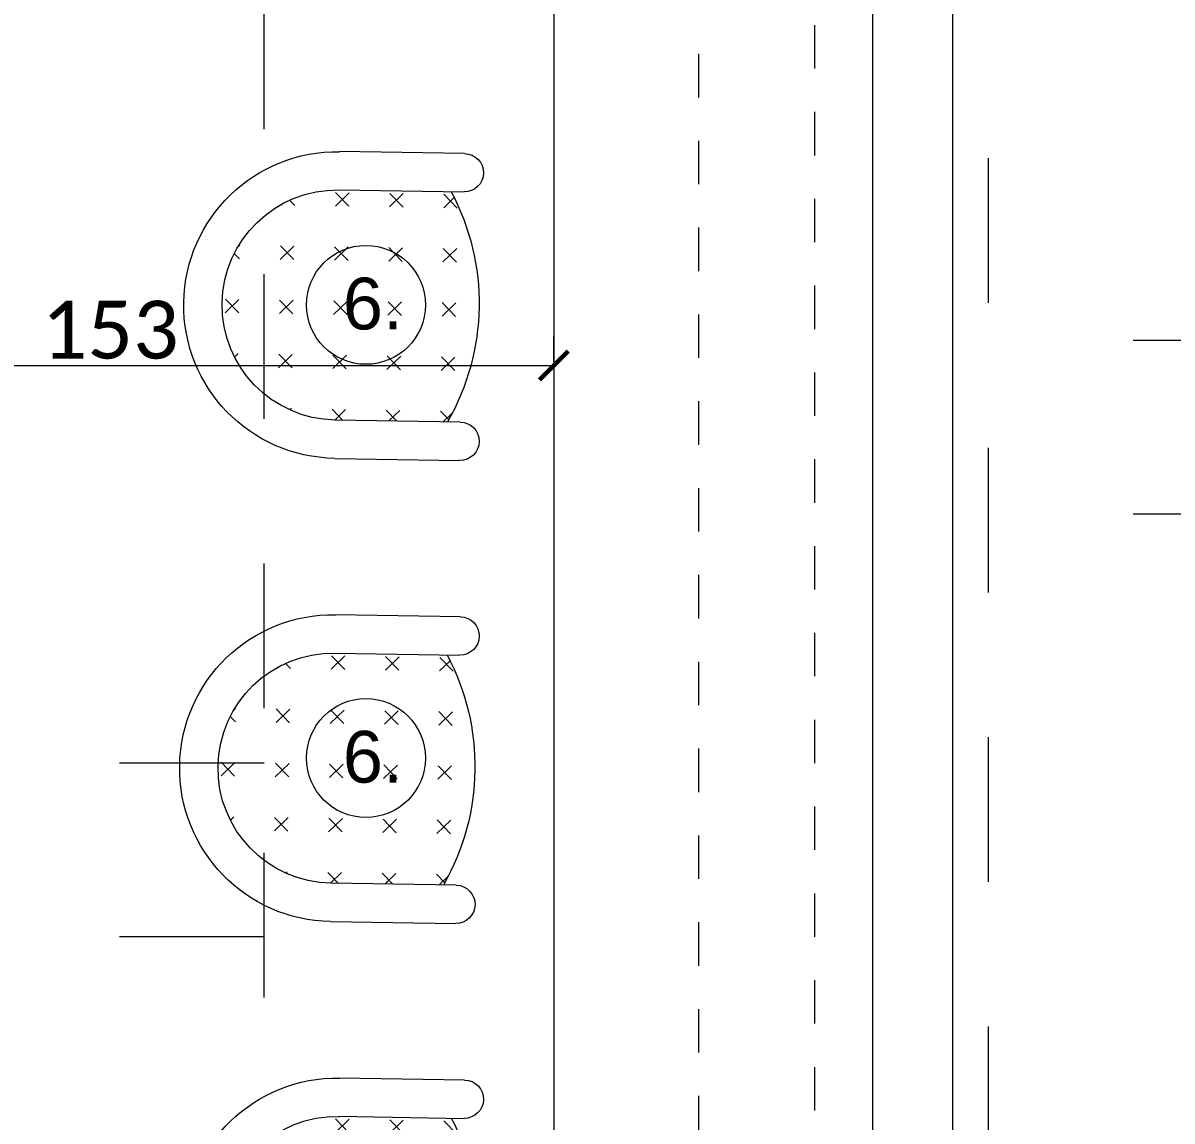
# Model space of a CAD drawing. Header units: centimetres. Extents: x -26724 to 60145, y -23645 to 6771.
# Drawn here: x -19351.7 to -19153.3, y -2154.6 to -1964.9 of the extents above; entities that cross this region are included whole.
import ezdxf

# ---------------------------------------------------------------- set-up
doc = ezdxf.new("R2010")
doc.units = ezdxf.units.CM
doc.linetypes.add('DALEKOVOD_VN', pattern=[5, 2.5, -2.5])
doc.layers.add('3.IZGLED 2', color=7, linetype='Continuous', lineweight=9, true_color=0x4a4a4a)
for name, color, linetype, lineweight in [('4.KOTE', 88, 'Continuous', 15), ('namestaj', 8, 'Continuous', 9), ('namjestaj', 150, 'Continuous', 5)]:
    doc.layers.add(name, color=color, linetype=linetype, lineweight=lineweight)
doc.layers.add('pozicije', color=7, linetype='Continuous')
doc.styles.add('0.15', font='arial.ttf', dxfattribs={"height": 0.15})
doc.styles.get("Standard").update_dxf_attribs({"font": 'calibri.ttf'})
doc.dimstyles.new('ja 1 50', dxfattribs={"dimtxt": 10, "dimasz": 5, "dimexe": 5, "dimexo": 5, "dimgap": 1, "dimtad": 1, "dimdec": 0, "dimtxsty": 'Standard', "dimblk": 'ARCHTICK', "dimcen": 2.5, "dimclrd": 256, "dimclrt": 7, "dimadec": 0, "dimazin": 0, "dimtfac": 1, "dimtdec": 0, "dimtix": 1, "dimtmove": 1, "dimatfit": 3, "dimldrblk": 'ARCHTICK', "dimfxl": 10, "dimfxlon": 1, "dimlwd": 0, "dimlwe": 9, "dimarcsym": 0})

# ---------------------------------------------------------------- blocks, each defined once
blk = doc.blocks.new('gggddgdgd')
at = {"layer": 'namjestaj', "transparency": 33554687}
for p, q in [((1591.85, 1535.44, 13.5), (1613.43, 1535.78, 13.5)), ((1613.54, 1529.16, 13.5), (1591.95, 1528.82, 13.5)), ((1593.11, 1526.04, 13.5), (1595.41, 1528.42, 13.5)), ((1593.64, 1527.84, 13.5), (1595.45, 1526.08, 13.5)), ((1602.43, 1528.53, 13.5), (1604.81, 1526.23, 13.5)), ((1602.47, 1526.19, 13.5), (1604.78, 1528.57, 13.5)), ((1611.8, 1528.68, 13.5), (1614.17, 1526.38, 13.5)), ((1611.83, 1526.34, 13.5), (1614.14, 1528.72, 13.5)), ((1621.19, 1526.49, 13.5), (1622.06, 1527.39, 13.5)), ((1623.25, 1526.8, 13.5), (1623.53, 1526.53, 13.5)), ((1593.22, 1519.02, 13.5), (1595.6, 1516.72, 13.5)), ((1593.26, 1516.68, 13.5), (1595.56, 1519.06, 13.5)), ((1602.58, 1519.17, 13.5), (1604.96, 1516.87, 13.5)), ((1602.62, 1516.83, 13.5), (1604.92, 1519.21, 13.5)), ((1611.95, 1519.32, 13.5), (1614.32, 1517.02, 13.5)), ((1611.98, 1516.98, 13.5), (1614.29, 1519.36, 13.5)), ((1621.31, 1519.47, 13.5), (1623.68, 1517.17, 13.5)), ((1621.34, 1517.13, 13.5), (1623.65, 1519.51, 13.5)), ((1630.67, 1519.62, 13.5), (1631.04, 1519.26, 13.5)), ((1630.7, 1517.28, 13.5), (1631.61, 1518.21, 13.5)), ((1602.73, 1509.81, 13.5), (1605.11, 1507.51, 13.5)), ((1602.77, 1507.47, 13.5), (1605.07, 1509.85, 13.5)), ((1612.09, 1509.96, 13.5), (1614.47, 1507.66, 13.5)), ((1612.13, 1507.62, 13.5), (1614.43, 1510, 13.5)), ((1621.46, 1510.11, 13.5), (1623.83, 1507.8, 13.5)), ((1621.49, 1507.77, 13.5), (1623.8, 1510.15, 13.5)), ((1630.82, 1510.26, 13.5), (1633.19, 1507.95, 13.5)), ((1630.85, 1507.92, 13.5), (1633.16, 1510.29, 13.5)), ((1593.37, 1509.66, 13.5), (1595.75, 1507.36, 13.5)), ((1593.41, 1507.32, 13.5), (1595.71, 1509.7, 13.5)), ((1633.71, 1509.58, 13.5), (1633.71, 1509.62, 13.5)), ((1640.33, 1509.73, 13.5), (1640.33, 1509.69, 13.5)), ((1593.52, 1500.3, 13.5), (1595.9, 1498, 13.5)), ((1593.56, 1497.96, 13.5), (1595.86, 1500.34, 13.5)), ((1602.88, 1500.45, 13.5), (1605.26, 1498.15, 13.5)), ((1602.92, 1498.11, 13.5), (1605.22, 1500.49, 13.5)), ((1612.24, 1500.6, 13.5), (1614.62, 1498.29, 13.5)), ((1612.28, 1498.26, 13.5), (1614.58, 1500.63, 13.5)), ((1621.6, 1500.75, 13.5), (1623.98, 1498.44, 13.5)), ((1621.64, 1498.41, 13.5), (1623.95, 1500.78, 13.5)), ((1630.97, 1500.9, 13.5), (1631.58, 1500.3, 13.5)), ((1593.93, 1490.68, 13.5), (1595.56, 1489.11, 13.5)), ((1594.57, 1489.49, 13.5), (1596.01, 1490.97, 13.5)), ((1603.03, 1491.09, 13.5), (1604.92, 1489.26, 13.5)), ((1603.55, 1489.24, 13.5), (1605.37, 1491.12, 13.5)), ((1612.39, 1491.24, 13.5), (1614.28, 1489.41, 13.5)), ((1612.91, 1489.39, 13.5), (1614.73, 1491.27, 13.5)), ((1621.75, 1491.39, 13.5), (1622, 1491.15, 13.5)), ((1592.59, 1489.06, 13.5), (1614.17, 1489.41, 13.5)), ((1614.28, 1482.79, 13.5), (1592.69, 1482.44, 13.5)), ((1592.56, 1455.43, 13.5), (1614.15, 1455.77, 13.5)), ((1614.25, 1449.16, 13.5), (1592.67, 1448.81, 13.5)), ((1593.83, 1446.03, 13.5), (1596.13, 1448.41, 13.5)), ((1603.15, 1448.52, 13.5), (1605.53, 1446.22, 13.5)), ((1603.19, 1446.18, 13.5), (1605.49, 1448.56, 13.5)), ((1612.51, 1448.67, 13.5), (1614.89, 1446.37, 13.5)), ((1612.55, 1446.33, 13.5), (1614.85, 1448.71, 13.5)), ((1594.35, 1447.83, 13.5), (1596.17, 1446.07, 13.5)), ((1621.91, 1446.48, 13.5), (1622.78, 1447.38, 13.5)), ((1623.97, 1446.79, 13.5), (1624.25, 1446.52, 13.5)), ((1593.94, 1439.01, 13.5), (1596.32, 1436.71, 13.5)), ((1593.98, 1436.67, 13.5), (1596.28, 1439.05, 13.5)), ((1603.3, 1439.16, 13.5), (1605.68, 1436.86, 13.5)), ((1603.34, 1436.82, 13.5), (1605.64, 1439.2, 13.5)), ((1612.66, 1439.31, 13.5), (1615.04, 1437.01, 13.5)), ((1612.7, 1436.97, 13.5), (1615, 1439.35, 13.5)), ((1622.02, 1439.46, 13.5), (1624.4, 1437.16, 13.5)), ((1622.06, 1437.12, 13.5), (1624.36, 1439.5, 13.5)), ((1631.38, 1439.61, 13.5), (1631.76, 1439.25, 13.5)), ((1631.42, 1437.27, 13.5), (1632.32, 1438.2, 13.5)), ((1594.09, 1429.65, 13.5), (1596.47, 1427.35, 13.5)), ((1594.13, 1427.31, 13.5), (1596.43, 1429.69, 13.5)), ((1603.45, 1429.8, 13.5), (1605.83, 1427.5, 13.5)), ((1603.49, 1427.46, 13.5), (1605.79, 1429.84, 13.5)), ((1612.81, 1429.95, 13.5), (1615.19, 1427.65, 13.5)), ((1612.85, 1427.61, 13.5), (1615.15, 1429.99, 13.5)), ((1622.17, 1430.1, 13.5), (1624.55, 1427.8, 13.5)), ((1622.21, 1427.76, 13.5), (1624.51, 1430.14, 13.5)), ((1631.53, 1430.25, 13.5), (1633.91, 1427.95, 13.5)), ((1631.57, 1427.91, 13.5), (1633.87, 1430.29, 13.5)), ((1634.43, 1429.58, 13.5), (1634.43, 1429.61, 13.5)), ((1641.05, 1429.72, 13.5), (1641.05, 1429.68, 13.5)), ((1612.96, 1420.59, 13.5), (1615.34, 1418.29, 13.5)), ((1613, 1418.25, 13.5), (1615.3, 1420.63, 13.5)), ((1622.32, 1420.74, 13.5), (1624.7, 1418.44, 13.5)), ((1622.36, 1418.4, 13.5), (1624.66, 1420.78, 13.5)), ((1631.68, 1420.89, 13.5), (1632.29, 1420.3, 13.5)), ((1594.24, 1420.29, 13.5), (1596.62, 1417.99, 13.5)), ((1594.28, 1417.95, 13.5), (1596.58, 1420.33, 13.5)), ((1603.6, 1420.44, 13.5), (1605.98, 1418.14, 13.5)), ((1603.64, 1418.1, 13.5), (1605.94, 1420.48, 13.5)), ((1594.65, 1410.68, 13.5), (1596.27, 1409.1, 13.5)), ((1595.29, 1409.48, 13.5), (1596.73, 1410.97, 13.5)), ((1603.75, 1411.08, 13.5), (1605.63, 1409.25, 13.5)), ((1604.26, 1409.23, 13.5), (1606.09, 1411.12, 13.5)), ((1613.11, 1411.23, 13.5), (1615, 1409.4, 13.5)), ((1613.62, 1409.38, 13.5), (1615.45, 1411.27, 13.5)), ((1622.47, 1411.38, 13.5), (1622.71, 1411.14, 13.5)), ((1593.3, 1409.06, 13.5), (1614.89, 1409.4, 13.5)), ((1614.99, 1402.78, 13.5), (1593.41, 1402.44, 13.5)), ((1591.85, 1375.4, 13.5), (1613.43, 1375.74, 13.5)), ((1613.54, 1369.13, 13.5), (1591.95, 1368.78, 13.5)), ((1593.11, 1366, 13.5), (1595.41, 1368.38, 13.5)), ((1602.43, 1368.49, 13.5), (1604.81, 1366.19, 13.5)), ((1602.47, 1366.15, 13.5), (1604.78, 1368.53, 13.5)), ((1611.8, 1368.64, 13.5), (1614.17, 1366.34, 13.5)), ((1611.83, 1366.3, 13.5), (1614.14, 1368.68, 13.5))]:
    blk.add_line(p, q, dxfattribs=at)
for centre, radius, start, end in [((1613.85, 1509.3, 13.5), 26.48, 0.9137, 90.9137), ((1591.9, 1532.13, 13.5), 3.31, 90.9137, 270.9137), ((1630.49, 1509.55, 13.5), 41.14, 152.0171, 209.8102), ((1613.85, 1509.3, 13.5), 19.86, 0.9137, 90.9137), ((1613.86, 1509.27, 13.5), 19.86, 270.9137, 0.9137), ((1613.86, 1509.27, 13.5), 26.48, 270.9137, 0.9137), ((1592.64, 1485.75, 13.5), 3.31, 90.9137, 270.9137), ((1592.62, 1452.12, 13.5), 3.31, 90.9137, 270.9137), ((1614.57, 1429.3, 13.5), 26.48, 0.9137, 90.9137), ((1631.21, 1429.54, 13.5), 41.14, 152.0171, 209.8102), ((1614.57, 1429.3, 13.5), 19.86, 0.9137, 90.9137), ((1614.57, 1429.26, 13.5), 19.86, 270.9137, 0.9137), ((1614.57, 1429.26, 13.5), 26.48, 270.9137, 0.9137), ((1593.36, 1405.75, 13.5), 3.31, 90.9137, 270.9137), ((1591.9, 1372.09, 13.5), 3.31, 90.9137, 270.9137), ((1613.85, 1349.27, 13.5), 26.48, 0.9137, 90.9137), ((1613.85, 1349.27, 13.5), 19.86, 0.9137, 90.9137), ((1630.49, 1349.51, 13.5), 41.14, 152.0171, 209.8102)]:
    blk.add_arc(centre, radius, start, end, dxfattribs=at)
blk = doc.blocks.new('_ArchTick')
at = {"color": 0, "linetype": 'ByBlock', "const_width": 0.15}
blk.add_lwpolyline([(-0.5, -0.5), (0.5, 0.5)], dxfattribs=at)
blk = doc.blocks.new('*D2554')
at = {"layer": '4.KOTE', "color": 0, "lineweight": 9, "transparency": 16777216}
for p, q in [((-19413.29, -2023.42), (-19413.29, -2019.06)), ((-19260.07, -2023.42), (-19260.07, -2019.06))]:
    blk.add_line(p, q, dxfattribs=at)
at = {"layer": '4.KOTE', "lineweight": 0, "transparency": 16777216}
blk.add_line((-19413.29, -2024.06), (-19260.07, -2024.06), dxfattribs=at)
at = {"layer": 'Defpoints', "color": 0, "transparency": 16777216}
for p in [(-19260.07, -2024.06), (-19413.29, -2025.6, 13.5), (-19260.07, -2025.6, 13.5)]:
    blk.add_point(p, dxfattribs=at)
at = {"layer": '4.KOTE', "lineweight": 0, "transparency": 16777216, "xscale": 5, "yscale": 5, "zscale": 5, "rotation": 180}
blk.add_blockref('_ArchTick', (-19413.29, -2024.06), dxfattribs=at)
at = {"layer": '4.KOTE', "lineweight": 0, "transparency": 16777216, "xscale": 5, "yscale": 5, "zscale": 5}
blk.add_blockref('_ArchTick', (-19260.07, -2024.06), dxfattribs=at)
at = {"layer": '4.KOTE', "color": 7, "transparency": 16777216, "insert": (-19336.68, -2017.93), "char_height": 10, "attachment_point": 5}
blk.add_mtext('153', dxfattribs=at)
blk = doc.blocks.new('*D2640')
at = {"layer": '4.KOTE', "color": 0, "lineweight": 9, "transparency": 16777216}
for p, q in [((-19200.72, -1890.26), (-19186.17, -1890.26)), ((-19200.44, -2453.26), (-19186.17, -2453.26))]:
    blk.add_line(p, q, dxfattribs=at)
at = {"layer": '4.KOTE', "lineweight": 0, "transparency": 16777216}
blk.add_line((-19191.17, -2453.26), (-19191.17, -1890.26), dxfattribs=at)
at = {"layer": 'Defpoints', "color": 0, "transparency": 16777216}
for p in [(-19240.07, -1890.26, 13.5), (-19191.17, -1890.26), (-19227.74, -2453.26, 13.5)]:
    blk.add_point(p, dxfattribs=at)
at = {"layer": '4.KOTE', "lineweight": 0, "transparency": 16777216, "xscale": 5, "yscale": 5, "zscale": 5}
for p, rotation in [((-19191.17, -1890.26), 90), ((-19191.17, -2453.26), 270)]:
    blk.add_blockref('_ArchTick', p, dxfattribs=dict(at, rotation=rotation))
at = {"layer": '4.KOTE', "color": 7, "transparency": 16777216, "insert": (-19197.29, -2171.76), "char_height": 10, "attachment_point": 5, "rotation": 90}
blk.add_mtext('563', dxfattribs=at)

msp = doc.modelspace()

# ---------------------------------------------------------------- linework, layer by layer
at = {"layer": '3.IZGLED 2', "color": 32, "linetype": 'DALEKOVOD_VN', "ltscale": 10, "true_color": 0xcd6928}
for p, q in [((-19310.07, -2533.26, 13.5), (-19310.07, -1320.26, 13.5)), ((-19185.07, -1888.26, 13.5), (-19185.07, -2453.26, 13.5)), ((-17985.07, -2019.76, 13.5), (-19185.07, -2019.76, 13.5)), ((-17985.07, -2049.76, 13.5), (-19185.07, -2049.76, 13.5)), ((-19310.07, -2092.76, 13.5), (-19990.03, -2092.76, 13.5)), ((-19310.07, -2122.76, 13.5), (-19990.03, -2122.76, 13.5))]:
    msp.add_line(p, q, dxfattribs=at)
at = {"layer": 'namestaj'}
for centre in [(-19292.51, -2013.59), (-19292.51, -2091.88)]:
    msp.add_circle(centre, 10.27, dxfattribs=at)
at = {"layer": 'namjestaj', "linetype": 'DALEKOVOD_VN', "ltscale": 3}
msp.add_line((-19215.07, -1890.26, 27), (-19215.07, -2453.26, 27), dxfattribs=at)
at = {"layer": 'namjestaj'}
for p, q in [((-19205.07, -1890.25, 13.5), (-19205.07, -2453.26, 13.5)), ((-19260.07, -1910.26, 13.5), (-19260.07, -2433.26, 13.5))]:
    msp.add_line(p, q, dxfattribs=at)
at = {"layer": 'namjestaj', "linetype": 'DALEKOVOD_VN', "ltscale": 3, "elevation": 13.5}
msp.add_lwpolyline([(-19215.07, -1890.25, 0.419151), (-19235.07, -1910.25), (-19235.07, -2433.48)], format="xyb", dxfattribs=at)

# ---------------------------------------------------------------- block references
at = {"xscale": -1}
msp.add_blockref('gggddgdgd', (-17683.63, -3522.9), dxfattribs=at)

# ---------------------------------------------------------------- texts
at = {"layer": 'pozicije', "style": '0.15'}
for p in [(-19296.51, -2017.83), (-19296.51, -2096.12)]:
    msp.add_text('6.', height=8.93, dxfattribs=at).set_placement(p)

# ---------------------------------------------------------------- dimensions: what is measured, and where the dimension line sits
at = {"layer": '4.KOTE'}
dim = msp.add_linear_dim(base=(-19191.17, -1890.26), p1=(-19227.74, -2453.26, 13.5), p2=(-19240.07, -1890.26, 13.5), angle=90, dimstyle='ja 1 50', dxfattribs=at)
dim.commit()
dim.dimension.update_dxf_attribs({"geometry": '*D2640', "text_midpoint": (-19197.29, -2171.76)})
dim = msp.add_linear_dim(base=(-19260.07, -2024.06), p1=(-19413.29, -2025.6, 13.5), p2=(-19260.07, -2025.6, 13.5), dimstyle='ja 1 50', dxfattribs=at)
dim.commit()
dim.dimension.update_dxf_attribs({"geometry": '*D2554', "text_midpoint": (-19336.68, -2017.93)})

doc.saveas('drawing.dxf')
